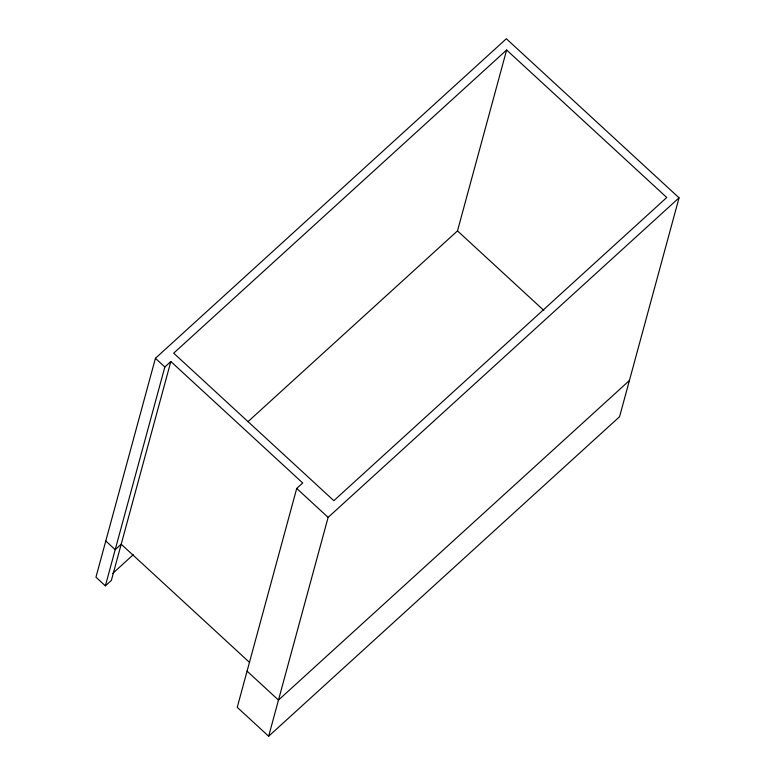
<?xml version="1.0" encoding="UTF-8"?>
<svg xmlns="http://www.w3.org/2000/svg" width="775" height="775" viewBox="0 0 775 775"><rect width="100%" height="100%" fill="white"/><g stroke="black" fill="none" stroke-linecap="round" stroke-linejoin="round"><path stroke-width="1.16" d="M155.426 358.302L95.955 577.181L105.371 585.852L111.377 580.388L170.839 361.518L302.715 482.99L296.718 488.453L237.247 707.323L268.644 736.25L619.574 416.698L679.045 197.819L506.356 38.75L155.426 358.302L164.843 366.982L105.371 585.852M268.644 736.25L328.116 517.38L679.045 197.819M248.058 421.59L457.492 230.882L506.637 49.997L666.762 197.499L333.831 500.669L173.697 353.168L506.637 49.997M164.843 366.982L170.839 361.518M112.704 573.432L133.271 554.697M629.407 380.515L278.477 700.077L247.08 671.15M457.492 230.882L543.779 310.368M296.718 488.453L328.116 517.38M249.54 662.431L121.2 544.215L115.204 549.678L105.788 540.998"/></g></svg>
